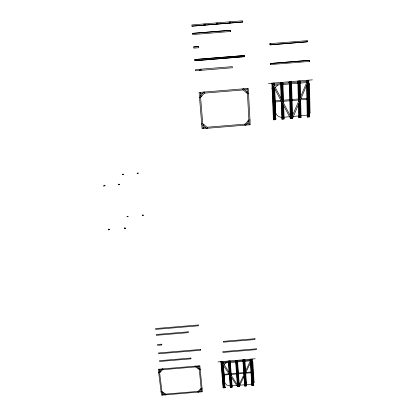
<?xml version="1.0" encoding="UTF-8"?>
<svg xmlns="http://www.w3.org/2000/svg" width="416" height="416" viewBox="0 0 416 416"><rect width="100%" height="100%" fill="white"/><g stroke="black" fill="none" stroke-linecap="round" stroke-linejoin="round"><path stroke-width="0.62" d="M292.141 117.738L292.157 118.362L292.614 118.326L308.308 81.318M250.957 359.627L238.55 386.006L239.398 386.266L251.815 359.892L250.957 359.627L250.962 359.148M199.259 70.47L200.257 69.274M200.798 70.346L201.308 69.742L200.72 69.233M199.482 97.157L199.519 97.62M200.486 95.976L204.001 91.827L204.833 92.539L200.611 97.521M201.672 123.734L201.708 124.181M203.242 125.46L203.939 124.649M246.262 92.638L246.99 91.801M248.534 93.59L248.508 93.127M248.882 119.85L244.624 124.675L245.424 125.356L248.966 121.352M249.985 120.203L249.959 119.756M158.668 372.616L158.709 372.944M159.494 371.758L162.396 368.753L163.119 369.252L159.635 372.861M161.049 391.633L161.091 391.95M162.422 392.855L162.999 392.262M198.266 368.815L198.869 368.207M200.221 369.465L200.184 369.138M201.126 388.274L197.61 391.789L198.307 392.272L201.23 389.35M202.067 388.513L202.036 388.19M142.678 215.041L142.184 215.384L143.515 215.124L142.678 215.041L143.021 215.472M127.712 216.741L128.222 216.393L126.885 216.653L127.712 216.741L127.395 216.304M123.042 174.465L123.547 174.158L122.179 174.408L123.042 174.465L122.689 174.106M137.852 173.363L138.362 173.061L136.994 173.306L137.852 173.363L137.509 173.004M290.763 117.842L290.784 118.477L290.326 118.513L290.316 118.092L291.236 117.582L282.402 100.864M222.165 362.04L221.354 362.445L237.406 386.433L238.207 386.038L222.102 361.566M272.095 88.104L271.84 88.223L272.1 88.202M276.084 118.882L275.657 118.919M275.662 119.012L276.089 118.976M218.01 361.915L255.185 358.779M220.678 362.118L220.943 362.024M222.955 362.289L228.29 361.842M228.686 361.806L229.081 361.774M229.476 361.743L229.871 361.707M230.266 361.676L235.602 361.228M235.997 361.197L236.392 361.161M236.787 361.13L237.182 361.093M237.578 361.062L242.913 360.615M243.308 360.584L243.703 360.547M244.098 360.516L244.494 360.485M244.889 360.448L250.219 360.001M221.437 363.21L221.832 363.173L223.86 387.858L224.25 387.826L222.284 363.839M223.023 363.137L228.353 362.627M228.748 362.596L229.143 362.56M229.538 362.528L229.934 362.497L229.991 363.256M230.334 362.523L235.659 362.014M236.054 361.982L236.449 361.951M236.844 361.915L237.24 361.884M237.64 361.91L242.965 361.405M243.36 361.369L243.755 361.338M244.15 361.301L244.546 361.27M244.946 361.296L250.271 360.792M251.852 360.656L251.456 360.693L252.772 381.852M162.219 368.935L158.252 369.268L161.496 395.2L165.402 394.872M162.609 368.898L195.499 366.142M195.894 366.111L199.862 365.778L202.384 391.768L198.484 392.096M252.335 362.045L252.834 362.003M159.271 369.97L161.392 369.793M162.698 369.684L195.588 366.928M196.898 366.818L199.014 366.642M221.598 365.17L221.993 365.134M222.388 365.102L222.784 365.071L222.737 364.515L224.64 387.795L225.03 387.759L223.194 365.191M228.899 364.556L229.294 364.525M229.689 364.489L230.079 364.458M236.194 363.948L236.59 363.912M236.985 363.88L237.38 363.849M243.49 363.334L243.885 363.303M244.28 363.267L244.676 363.236M250.786 362.721L251.181 362.69M251.576 362.658L251.971 362.622L251.898 361.421M221.645 365.721L222.04 365.69M222.435 365.659L222.83 365.622M228.94 365.113L229.336 365.082M229.731 365.045L230.126 365.014M236.236 364.499L236.631 364.468M237.026 364.437L237.416 364.4M243.532 363.891L243.922 363.854M244.322 363.823L244.712 363.792M250.822 363.277L251.217 363.246M251.612 363.21L252.008 363.178M222.362 374.41L222.752 374.374M223.148 374.343L223.538 374.312M223.933 374.28L228.987 373.854M230.402 373.734L230.792 373.703M231.187 373.672L236.475 373.225M236.865 373.194L237.26 373.162M237.65 373.126L238.046 373.095M238.436 373.064L243.724 372.616M244.119 372.585L244.509 372.554M245.908 372.434L250.978 372.008M251.368 371.977L251.763 371.946M252.153 371.909L252.548 371.878M222.425 375.185L222.82 375.149M223.21 375.118L223.6 375.086M223.995 375.05L229.284 374.608M230.5 374.504L230.849 374.478M231.244 374.442L236.532 374M236.922 373.968L237.318 373.937M237.708 373.901L238.098 373.87M238.493 373.838L243.781 373.391M244.171 373.36L244.509 373.329M245.742 373.23L251.025 372.783M251.42 372.752L251.81 372.72M252.2 372.684L252.595 372.653M223.132 383.76L223.522 383.729M223.912 383.692L224.302 383.661M230.339 383.157L230.729 383.12M231.119 383.089L231.509 383.058M237.546 382.548L237.936 382.517M238.326 382.486L238.716 382.45M244.754 381.945L245.144 381.914M245.534 381.878L245.924 381.846M251.956 381.342L252.346 381.306M252.736 381.274L253.126 381.243M223.179 384.301L223.569 384.27M223.959 384.233L224.349 384.202M230.381 383.698L230.771 383.661M231.161 383.63L231.551 383.599M237.588 383.089L237.973 383.058M238.363 383.027L238.753 382.996M244.79 382.486L245.18 382.455M245.57 382.424L245.96 382.387M251.992 381.883L252.382 381.852L251.103 361.4M252.772 381.815L253.162 381.784L251.753 359.081M253.817 382.876L253.62 382.892A5.517 4.623 -7.5 0 0 254.093 382.496M232.112 385.84L236.751 385.45M239.907 385.185L244.556 384.795M246.501 384.628L249.792 384.353A6.542 5.486 -7.4 0 0 251.727 383.937M223.376 386.724L223.766 386.693M224.156 386.662L224.546 386.625M230.568 386.121L230.958 386.09M231.348 386.058L231.738 386.022M237.853 385.512L238.15 385.486M238.54 385.45L238.82 385.429M244.951 384.914L245.341 384.883M245.731 384.847L246.121 384.816M252.143 384.311L252.533 384.28M252.923 384.244L253.308 384.212M223.397 386.968L223.787 386.937M224.177 386.906L224.562 386.87M230.589 386.365L230.979 386.334M231.369 386.303L231.754 386.266M244.967 385.159L245.357 385.128M245.747 385.091L246.137 385.06M252.158 384.556L252.548 384.524M252.938 384.488L253.323 384.457L253.183 382.138M224.983 387.187L225.342 387.156M224.988 387.254L225.347 387.223M223.07 387.764L225.014 387.598M230.261 387.161L232.201 386.994M237.448 386.558L239.387 386.391M244.634 385.954L246.574 385.788M251.82 385.351L253.76 385.185L252.148 359.05M162.313 394.368L164.398 394.191M165.682 394.082L198.032 391.368M199.321 391.258L201.401 391.087M165.781 394.841L198.099 392.127M191.953 26.156L242.596 22.017L191.953 26.156L191.854 24.939L242.492 20.8L242.596 22.017M192.556 33.363L230.391 30.311L230.464 31.476L192.655 34.57L192.556 33.363L230.391 30.311L230.464 31.476M193.695 46.935L198.666 46.582L193.695 46.935L193.794 48.126L198.754 47.72L198.656 46.53M270 43.67L307.206 40.68L307.226 41.818L270.104 44.86L270 43.67L270.104 44.86M270.046 44.808L307.226 41.818M194.74 59.54L244.473 55.531L244.535 56.659L194.839 60.736L194.74 59.54L244.473 55.531M244.535 56.659L194.839 60.736M270.343 63.461L309.587 60.31L309.613 61.422L270.39 64.574L270.343 63.461L270.39 64.574M270.4 63.528L309.587 60.31M195.671 70.767L232.424 67.751L232.357 66.638L195.577 69.586L195.666 70.694M268.466 83.486L312.39 79.851M271.596 83.73L271.918 83.704M280.296 83.018L280.561 82.997M288.933 82.306L289.198 82.285M297.575 81.598L297.84 81.578M306.212 80.886L306.478 80.865M274.279 84.115L280.582 83.595M281.05 83.559L281.512 83.522M281.98 83.481L282.448 83.444M282.916 83.403L289.219 82.888M289.687 82.846L290.15 82.81M290.618 82.774L291.086 82.732M291.554 82.696L297.856 82.176M298.319 82.139L298.787 82.103M299.255 82.061L299.723 82.025M300.191 81.983L306.488 81.468M272.454 85.374L272.922 85.332L274.316 119.829L274.773 119.792L273.426 86.273M274.321 85.218L280.618 84.698M281.086 84.661L281.554 84.625M282.022 84.583L282.49 84.547M282.953 84.51L289.25 83.99M289.718 83.954L290.186 83.912M290.654 83.876L291.122 83.84M291.585 83.798L297.882 83.283M298.35 83.242L298.818 83.205M299.286 83.169L299.749 83.127M300.217 83.091L306.514 82.571M307.913 82.456L308.381 82.42L308.402 83.486M203.788 92.082L199.098 92.466L202.082 128.705L206.679 128.326M204.246 92.04L243.105 88.847M243.563 88.811L248.253 88.426L250.229 124.738L245.638 125.117M308.885 84.37L309.478 84.323M200.278 93.47L202.779 93.267M204.329 93.142L243.173 89.95M244.722 89.82L247.218 89.617M272.563 88.119L273.031 88.083M273.499 88.046L273.962 88.005M281.185 87.412L281.648 87.376M282.116 87.334L282.584 87.298M289.801 86.705L290.269 86.663M290.732 86.627L291.2 86.59L291.148 84.906M298.418 85.998L298.886 85.956M299.354 85.92L299.816 85.883M307.039 85.285L307.502 85.249M307.97 85.212L308.433 85.171M272.6 88.899L273.062 88.858M273.993 88.785L273.53 88.821L274.019 100.979L274.482 100.937M281.211 88.187L281.679 88.15M282.147 88.114L282.61 88.072M289.827 87.48L290.29 87.443M290.758 87.407L291.226 87.365M298.444 86.772L298.906 86.736M299.374 86.694L299.837 86.658M307.055 86.065L307.518 86.029M307.986 85.987L308.448 85.951M273.094 101.052L273.556 101.015M274.945 100.901L280.909 100.412M282.573 100.272L283.036 100.235M283.499 100.199L289.739 99.684M290.202 99.648L290.664 99.606M291.127 99.57L291.59 99.533M292.053 99.492L298.293 98.982M298.756 98.94L299.218 98.904M300.867 98.769L306.847 98.275M307.31 98.238L307.772 98.202M308.235 98.16L308.698 98.124M273.135 102.133L273.598 102.097M274.524 102.019L274.061 102.06L274.544 114.036L275.002 113.994M274.986 101.982L281.226 101.468M282.656 101.353L283.072 101.317M283.535 101.28L289.775 100.766M290.238 100.729L290.701 100.688M291.164 100.651L291.626 100.615M292.084 100.578L298.324 100.064M298.787 100.027L299.187 99.991M300.638 99.871L306.873 99.362M307.336 99.32L307.798 99.284M308.261 99.247L308.724 99.206M273.624 114.109L274.082 114.072M282.116 113.412L282.573 113.37M283.036 113.334L283.494 113.298M290.607 112.71L291.065 112.674M291.528 112.637L291.985 112.596M299.099 112.013L299.556 111.977M300.014 111.935L300.477 111.899M307.585 111.311L308.048 111.275M308.506 111.238L308.963 111.202M273.655 114.863L274.113 114.826M274.57 114.79L275.028 114.748M282.142 114.166L282.599 114.13M283.062 114.088L283.52 114.052M290.628 113.464L291.091 113.428M291.548 113.391L292.006 113.355M299.12 112.767L299.577 112.731M300.035 112.689L300.492 112.653M307.606 112.07L308.064 112.029L307.466 83.444M308.521 111.992L308.979 111.956M284.086 117.182L289.546 116.735M293.264 116.428L298.74 115.976M301.033 115.788L304.912 115.466A7.904 7.446 -44.2 0 0 307.206 114.925M273.79 118.243L274.248 118.206M275.163 118.134L274.706 118.17L274.721 118.508L275.179 118.472M282.261 117.546L282.719 117.51M283.182 117.473L283.639 117.432M290.846 116.839L291.195 116.813M291.652 116.771L291.985 116.745M299.203 116.152L299.666 116.116M300.123 116.074L300.581 116.038M307.674 115.456L308.131 115.414M308.589 115.378L309.046 115.341M273.806 118.586L274.264 118.544M282.277 117.889L282.734 117.848M283.192 117.811L283.65 117.775M299.213 116.49L299.671 116.454M300.128 116.418L300.586 116.376M307.684 115.794L308.142 115.757M308.599 115.721L309.057 115.679M273.39 119.683L275.678 119.496L274.44 88.187M281.856 118.986L284.144 118.799M290.321 118.29L292.609 118.097M298.782 117.593L301.075 117.4L300.622 99.341M307.247 116.896L309.535 116.704M203.07 127.561L205.52 127.364M207.038 127.239L245.133 124.098M246.646 123.973L249.101 123.77M207.132 128.289L245.185 125.154M306.212 80.985L306.478 80.964M280.296 83.117L280.561 83.096M288.938 82.404L289.203 82.384M297.575 81.697L297.84 81.676M271.658 83.824L271.924 83.803M230.168 385.965L226.814 385.076L225.061 383.188A4.586 3.843 -5.6 0 1 224.786 382.132L224.214 375.034M281.793 117.317C279.302 117.27 276.734 115.788 275.907 113.35A5.502 5.247 -42.4 0 1 275.631 111.873L275.241 101.962M250.177 360.438L251.035 360.703M292.625 117.92L291.642 117.546L307.372 80.954L308.37 81.344M307.206 40.68L307.148 41.766M161.964 391.56L166.187 394.425L165.61 395.018L162.1 392.636M159.76 371.483L160.482 371.982M200.268 389.132L200.964 389.615M199.186 368.43L195.681 365.96L195.083 366.574L199.295 369.538M309.613 61.422L309.509 60.247M202.748 123.651L207.62 127.722L206.924 128.528L202.873 125.148M200.803 95.597L201.64 96.309M247.842 121.03L248.643 121.716M247.359 92.123L243.318 88.598L242.59 89.44L247.442 93.673M104.104 185.224L104.437 185.624M118.758 184.012L119.08 184.413M124.654 227.672L124.977 228.15M108.675 228.998L108.966 229.476M282.36 100.786L273.354 83.746L272.381 84.302L290.28 118.113M159.177 369.19L162.406 395.122M198.936 365.856L201.474 391.846M221.707 361.598L221.759 362.242M221.307 361.634L223.475 387.889L223.085 387.925L220.912 361.665M224.151 374.26L223.548 366.87A4.628 3.921 -5.6 0 1 223.626 365.841M222.893 361.499L223.044 363.355M222.498 361.535L222.591 362.674M200.19 92.373L203.154 128.617M229.018 360.989L230.006 373.771M230.147 375.586L231.046 387.254L231.436 387.223L230.594 376.251M228.623 361.02L229.559 373.105M229.7 374.92L230.662 387.286L230.272 387.322L229.258 374.249M228.228 361.052L229.112 372.434M205.093 23.899L205.182 25.074M230.209 360.885L231.343 375.773M231.483 377.582L232.216 387.156L231.826 387.192L231.036 376.917M203.965 23.993L204.053 25.168M229.814 360.922L230.901 375.107M229.414 360.953L230.454 374.442M236.73 360.339L238.623 386.62L238.233 386.651L236.335 360.376M235.94 360.407L237.749 385.351M237.812 386.23L237.848 386.682L237.437 386.417M235.544 360.438L237.312 384.696M237.52 360.277L239.257 384.509M239.382 386.261L239.013 386.589L238.982 386.136M237.125 360.308L238.914 385.232M217.76 22.864L217.844 24.04M216.632 22.958L216.715 24.133M244.046 359.726L244.904 372.502M245.024 374.312L245.809 386.017L245.419 386.048L244.681 375.045M243.651 359.762L244.556 373.235M243.256 359.793L244.213 373.968M244.332 375.778L245.034 386.079L244.644 386.116L243.989 376.506M242.856 359.83L243.87 374.696M244.837 359.663L245.591 371.03M245.716 372.845L246.584 385.949L246.199 385.986L245.367 373.578M244.442 359.694L245.248 371.764M230.428 21.83L230.5 23.005M251.358 359.117L251.399 359.762M252.793 382.174L252.996 385.414L252.606 385.445L252.403 382.21M250.567 359.18L250.64 360.303M250.754 362.144L251.992 381.919M252.013 382.242L252.216 385.476L251.826 385.512L250.401 362.887M229.299 21.918L229.372 23.098M250.172 359.216L250.286 361.052M254.093 382.47L252.803 361.525A5.58 4.716 -7.6 0 0 252.283 361.182M253.323 384.457L253.38 385.382L253.76 385.185M244.436 55.468L244.499 56.597M247.161 88.514L249.158 124.826M272.834 83.127L272.87 84.027M272.366 83.164L273.858 119.87L273.4 119.907L271.898 83.2M275.2 100.88L274.794 90.542A5.595 5.34 -49.9 0 1 274.924 89.102M274.232 83.008L274.336 85.608M273.764 83.049L273.832 84.651M273.931 87.23L275.231 119.756L275.678 119.496M273.302 83.086L273.328 83.762M281.944 82.378L282.61 101.26M282.698 103.787L283.239 119.096L282.781 119.132L282.199 102.851M281.476 82.415L282.11 100.318M281.008 82.451L281.611 99.377M281.705 101.91L282.318 119.174L281.861 119.21L281.206 100.968M280.54 82.493L281.112 98.431M282.88 82.3L283.603 103.137M283.686 105.659L284.154 119.023L283.691 119.059L283.192 104.723M282.412 82.337L283.104 102.196M290.586 81.666L291.673 117.473M291.673 117.562L291.699 118.399L291.242 118.435L290.118 81.708M289.65 81.744L290.727 116.62M289.182 81.78L290.238 115.695M291.522 81.588L292.531 115.476M291.054 81.63L292.1 116.475M299.697 80.917L300.118 97.817M300.186 100.36L300.622 117.666L301.07 117.4M299.229 80.959L299.681 98.836M299.749 101.374L300.165 117.702L299.707 117.738L299.312 102.388M298.761 80.995L299.244 99.856M298.293 81.032L298.808 100.875M298.875 103.402L299.25 117.775L298.792 117.816L298.438 104.416M297.825 81.073L298.371 101.889M300.16 80.881L300.56 96.798M308.334 80.21L308.984 112.008M308.989 112.45L309.083 116.969L309.54 116.927L308.802 80.168M307.866 80.246L307.887 81.156M307.913 82.41L308.521 112.044M308.532 112.486L308.625 117.005L308.168 117.042L308.074 112.533M307.403 80.283L307.414 80.969M306.935 80.324L306.966 81.895M307.024 84.479L307.606 112.122M307.616 112.57L307.71 117.078L307.252 117.12L306.576 85.514M306.467 80.361L306.519 82.935M310.045 112.928L309.468 83.652A6.786 6.391 -49.4 0 0 308.864 83.158M275.418 87.677A6.718 6.412 -49.7 0 1 278.065 84.926M310.045 112.965A6.661 6.271 -43.9 0 1 309.504 113.506M224.011 364.816A5.559 4.706 -5.7 0 1 226.19 362.82M125.57 228.171L125.034 228.55L124.171 228.452L124.712 228.072L125.57 228.171M108.732 229.398L108.176 229.778L109.023 229.876L109.585 229.497L108.732 229.398M105.056 185.713L103.61 185.983L105.056 185.713M119.699 184.506L118.253 184.766L119.699 184.506M198.276 324.99L155.532 328.557L155.636 329.384L198.359 325.816L198.276 324.99M188.204 331.822L156.265 334.49L156.369 335.312L188.287 332.644L188.204 331.822M161.736 344.172L157.508 344.526L157.607 345.332L161.834 344.978L161.736 344.172M254.951 338.718L223.298 341.364L223.361 342.176L254.998 339.529L254.951 338.718M200.616 349.445L158.553 352.966L158.652 353.766L200.689 350.246L200.616 349.445M256.339 348.821L222.804 351.629L222.867 352.43L256.386 349.622L256.339 348.821M190.887 358.056L159.5 360.682L159.598 361.473L190.97 358.847L190.887 358.056"/></g></svg>
